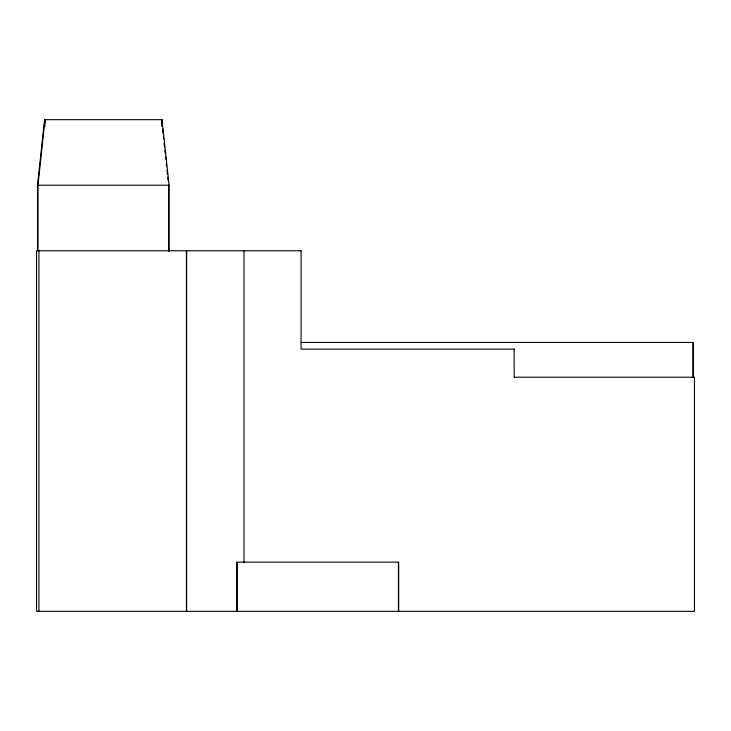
<?xml version="1.0" encoding="UTF-8"?>
<svg xmlns="http://www.w3.org/2000/svg" width="731" height="731" viewBox="0 0 731 731"><rect width="100%" height="100%" fill="white"/><g stroke="black" fill="none" stroke-linecap="round" stroke-linejoin="round"><path stroke-width="1.1" d="M692.961 377.251L693.162 342.455L300.989 342.455M514.131 377.205L694.45 377.205L694.45 611.326L36.55 611.326L36.55 250.779L37.5 250.779L37.5 185.226L44.582 119.674L162.008 119.674L169.08 185.226L169.08 251.071M37.5 185.226L169.08 185.226M301.145 250.779L37.985 250.779L37.985 185.226L44.956 119.674L44.956 126.454M514.185 349.107L301.09 349.107L301.09 250.779M161.633 119.674L162.355 126.454M162.593 128.72L163.077 133.234M163.442 136.633L163.68 138.89M164.155 143.413L164.521 146.803M164.877 150.193L165.243 153.583M165.599 156.973L165.846 159.23M166.321 163.753L166.567 166.019M167.043 170.533L167.408 173.923M167.764 177.313L168.13 180.712M693.162 342.455L693.353 377.251M514.131 349.107L514.185 377.205M398.687 611.326L398.687 562.157L236.99 562.157L236.99 611.326M398.422 562.157L398.422 611.326M244.017 250.779L244.017 562.157M237.146 562.157L237.146 611.326M186.661 250.779L186.661 611.326M186.423 250.779L186.423 611.326M168.605 185.226L168.605 251.071M162.008 119.674L162.008 126.454M44.582 119.674L44.582 123.064M38.935 250.779L38.935 611.326"/></g></svg>
